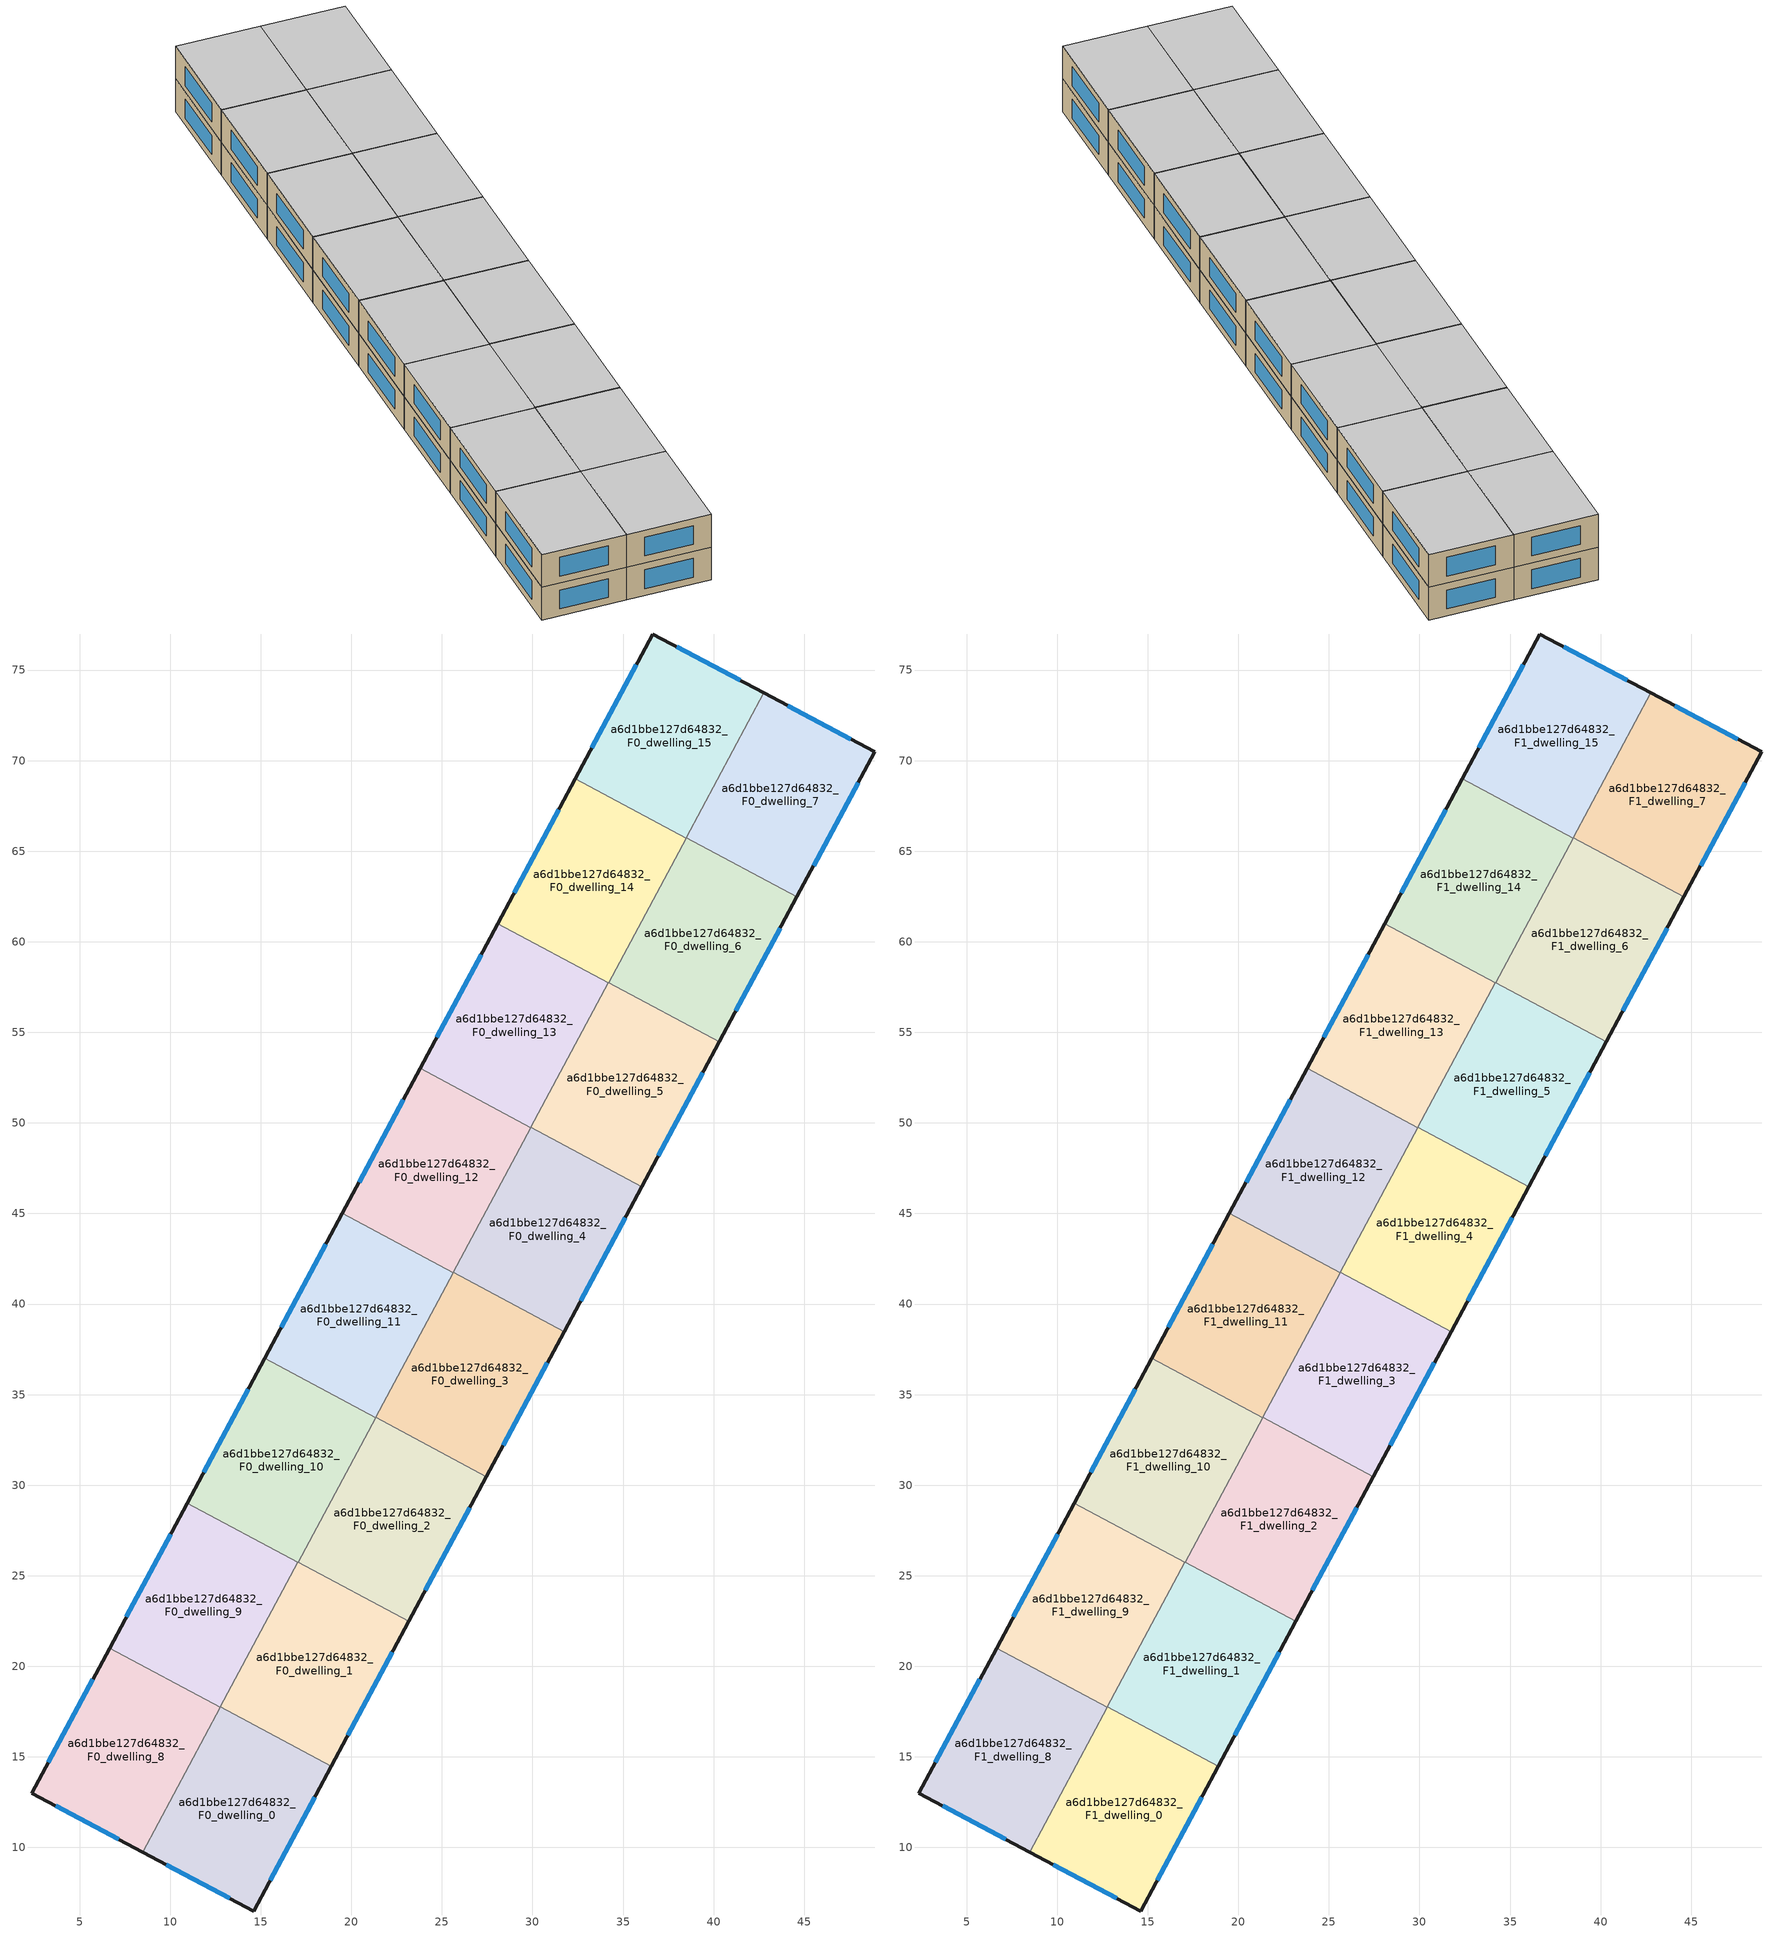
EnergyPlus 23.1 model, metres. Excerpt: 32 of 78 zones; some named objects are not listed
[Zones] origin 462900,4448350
a6d1bbe127d64832_F0_dwelling_0
 floor ground (EU_floor_Construction): 18.89,14.48 14.6,6.49 8.48,9.75 12.77,17.75 z0
 wall outside (EU_wall_Construction): 8.48,9.75 14.6,6.49 18.89,14.48 z0:3
 wall to a6d1bbe127d64832_F0_dwelling_1 (EU_wall_Construction): 18.89,14.48 12.77,17.75 z0:3
 wall to a6d1bbe127d64832_F0_dwelling_8 (EU_wall_Construction): 12.76,17.73 8.48,9.75 z0:3
 wall to a6d1bbe127d64832_F0_dwelling_9 (EU_wall_Construction): 12.77,17.75 12.76,17.73 z0:3
 window (EU_Window_Construction): 15.52,8.2 17.97,12.77 / 9.79,9.05 13.29,7.19 z0.64:2.36
a6d1bbe127d64832_F0_dwelling_1
 floor ground (EU_floor_Construction): 23.17,22.48 18.89,14.48 12.77,17.75 17.06,25.75 z0
 wall outside (EU_wall_Construction): 18.89,14.48 23.17,22.48 z0:3
 wall to a6d1bbe127d64832_F0_dwelling_2 (EU_wall_Construction): 23.17,22.48 17.06,25.75 z0:3
 wall to a6d1bbe127d64832_F0_dwelling_9 (EU_wall_Construction): 17.05,25.73 12.77,17.75 z0:3
 wall to a6d1bbe127d64832_F0_dwelling_10 (EU_wall_Construction): 17.06,25.75 17.05,25.73 z0:3
 window (EU_Window_Construction): 19.8,16.19 22.25,20.77 z0.64:2.36
a6d1bbe127d64832_F0_dwelling_10
 floor ground (EU_floor_Construction): 21.34,33.73 17.05,25.73 10.94,29.01 15.22,37.01 z0
 wall outside (EU_wall_Construction): 15.22,37.01 10.94,29.01 z0:3
 wall to a6d1bbe127d64832_F0_dwelling_9 (EU_wall_Construction): 10.94,29.01 17.05,25.73 z0:3
 wall to a6d1bbe127d64832_F0_dwelling_11 (EU_wall_Construction): 21.34,33.73 15.22,37.01 z0:3
 wall to a6d1bbe127d64832_F0_dwelling_2 (EU_wall_Construction): 17.06,25.75 21.34,33.73 z0:3
 window (EU_Window_Construction): 14.31,35.29 11.86,30.72 z0.64:2.36
a6d1bbe127d64832_F0_dwelling_11
 floor ground (EU_floor_Construction): 25.62,41.73 21.34,33.73 15.22,37.01 19.51,45 z0
 wall outside (EU_wall_Construction): 19.51,45 15.22,37.01 z0:3
 wall to a6d1bbe127d64832_F0_dwelling_12 (EU_wall_Construction): 25.62,41.73 19.51,45 z0:3
 wall to a6d1bbe127d64832_F0_dwelling_3 (EU_wall_Construction): 21.35,33.75 25.62,41.73 z0:3
 wall to a6d1bbe127d64832_F0_dwelling_2 (EU_wall_Construction): 21.34,33.73 21.35,33.75 z0:3
 window (EU_Window_Construction): 18.59,43.29 16.14,38.72 z0.64:2.36
a6d1bbe127d64832_F0_dwelling_12
 floor ground (EU_floor_Construction): 29.91,49.73 25.62,41.73 19.51,45 23.8,53 z0
 wall outside (EU_wall_Construction): 23.8,53 19.51,45 z0:3
 wall to a6d1bbe127d64832_F0_dwelling_13 (EU_wall_Construction): 29.91,49.73 23.8,53 z0:3
 wall to a6d1bbe127d64832_F0_dwelling_4 (EU_wall_Construction): 25.63,41.75 29.91,49.73 z0:3
 wall to a6d1bbe127d64832_F0_dwelling_3 (EU_wall_Construction): 25.62,41.73 25.63,41.75 z0:3
 window (EU_Window_Construction): 22.88,51.29 20.43,46.72 z0.64:2.36
a6d1bbe127d64832_F0_dwelling_13
 floor ground (EU_floor_Construction): 34.19,57.73 29.91,49.73 23.8,53 28.08,61 z0
 wall outside (EU_wall_Construction): 28.08,61 23.8,53 z0:3
 wall to a6d1bbe127d64832_F0_dwelling_14 (EU_wall_Construction): 34.19,57.73 28.08,61 z0:3
 wall to a6d1bbe127d64832_F0_dwelling_5 (EU_wall_Construction): 29.92,49.75 34.19,57.73 z0:3
 wall to a6d1bbe127d64832_F0_dwelling_4 (EU_wall_Construction): 29.91,49.73 29.92,49.75 z0:3
 window (EU_Window_Construction): 27.16,59.29 24.72,54.72 z0.64:2.36
a6d1bbe127d64832_F0_dwelling_14
 floor ground (EU_floor_Construction): 38.48,65.73 34.19,57.73 28.08,61 32.37,69 z0
 wall outside (EU_wall_Construction): 32.37,69 28.08,61 z0:3
 wall to a6d1bbe127d64832_F0_dwelling_15 (EU_wall_Construction): 38.48,65.73 32.37,69 z0:3
 wall to a6d1bbe127d64832_F0_dwelling_6 (EU_wall_Construction): 34.2,57.75 38.48,65.73 z0:3
 wall to a6d1bbe127d64832_F0_dwelling_5 (EU_wall_Construction): 34.19,57.73 34.2,57.75 z0:3
 window (EU_Window_Construction): 31.45,67.29 29,62.72 z0.64:2.36
a6d1bbe127d64832_F0_dwelling_15
 floor ground (EU_floor_Construction): 42.77,73.74 38.48,65.73 32.37,69 36.65,76.99 z0
 wall outside (EU_wall_Construction): 42.77,73.74 36.65,76.99 32.37,69 z0:3
 wall to a6d1bbe127d64832_F0_dwelling_7 (EU_wall_Construction): 38.49,65.75 42.77,73.74 z0:3
 wall to a6d1bbe127d64832_F0_dwelling_6 (EU_wall_Construction): 38.48,65.73 38.49,65.75 z0:3
 window (EU_Window_Construction): 35.73,75.28 33.29,70.71 / 41.46,74.43 37.96,76.29 z0.64:2.36
a6d1bbe127d64832_F0_dwelling_2
 floor ground (EU_floor_Construction): 27.46,30.48 23.17,22.48 17.06,25.75 21.35,33.75 z0
 wall outside (EU_wall_Construction): 23.17,22.48 27.46,30.48 z0:3
 wall to a6d1bbe127d64832_F0_dwelling_3 (EU_wall_Construction): 27.46,30.48 21.35,33.75 z0:3
 window (EU_Window_Construction): 24.09,24.19 26.54,28.76 z0.64:2.36
a6d1bbe127d64832_F0_dwelling_3
 floor ground (EU_floor_Construction): 31.74,38.48 27.46,30.48 21.35,33.75 25.63,41.75 z0
 wall outside (EU_wall_Construction): 27.46,30.48 31.74,38.48 z0:3
 wall to a6d1bbe127d64832_F0_dwelling_4 (EU_wall_Construction): 31.74,38.48 25.63,41.75 z0:3
 window (EU_Window_Construction): 28.38,32.19 30.83,36.76 z0.64:2.36
a6d1bbe127d64832_F0_dwelling_4
 floor ground (EU_floor_Construction): 36.03,46.47 31.74,38.48 25.63,41.75 29.92,49.75 z0
 wall outside (EU_wall_Construction): 31.74,38.48 36.03,46.47 z0:3
 wall to a6d1bbe127d64832_F0_dwelling_5 (EU_wall_Construction): 36.03,46.47 29.92,49.75 z0:3
 window (EU_Window_Construction): 32.66,40.19 35.11,44.76 z0.64:2.36
a6d1bbe127d64832_F0_dwelling_5
 floor ground (EU_floor_Construction): 40.32,54.47 36.03,46.47 29.92,49.75 34.21,57.75 z0
 wall outside (EU_wall_Construction): 36.03,46.47 40.32,54.47 z0:3
 wall to a6d1bbe127d64832_F0_dwelling_6 (EU_wall_Construction): 40.32,54.47 34.21,57.75 z0:3
 window (EU_Window_Construction): 36.95,48.19 39.4,52.76 z0.64:2.36
a6d1bbe127d64832_F0_dwelling_6
 floor ground (EU_floor_Construction): 44.6,62.47 40.32,54.47 34.21,57.75 38.49,65.75 z0
 wall outside (EU_wall_Construction): 40.32,54.47 44.6,62.47 z0:3
 wall to a6d1bbe127d64832_F0_dwelling_7 (EU_wall_Construction): 44.6,62.47 38.49,65.75 z0:3
 window (EU_Window_Construction): 41.23,56.19 43.68,60.76 z0.64:2.36
a6d1bbe127d64832_F0_dwelling_7
 floor ground (EU_floor_Construction): 48.89,70.48 44.6,62.47 38.49,65.75 42.77,73.74 z0
 wall outside (EU_wall_Construction): 44.6,62.47 48.89,70.48 42.77,73.74 z0:3
 window (EU_Window_Construction): 47.58,71.18 44.08,73.04 / 45.52,64.19 47.97,68.77 z0.64:2.36
a6d1bbe127d64832_F0_dwelling_8
 floor ground (EU_floor_Construction): 12.76,17.74 8.48,9.75 2.36,13 6.65,21.01 z0
 wall outside (EU_wall_Construction): 6.65,21.01 2.36,13 8.48,9.75 z0:3
 wall to a6d1bbe127d64832_F0_dwelling_9 (EU_wall_Construction): 12.76,17.74 6.65,21.01 z0:3
 window (EU_Window_Construction): 3.67,12.3 7.17,10.44 / 5.73,19.29 3.28,14.72 z0.64:2.36
a6d1bbe127d64832_F0_dwelling_9
 floor ground (EU_floor_Construction): 17.05,25.73 12.76,17.74 6.65,21.01 10.94,29.01 z0
 wall outside (EU_wall_Construction): 10.94,29.01 6.65,21.01 z0:3
 window (EU_Window_Construction): 10.02,27.29 7.57,22.72 z0.64:2.36
a6d1bbe127d64832_F1_dwelling_0
 floor to a6d1bbe127d64832_F0_dwelling_0 (EU_floor_Construction): 18.89,14.48 14.6,6.49 8.48,9.75 12.77,17.75 z3
 wall outside (EU_wall_Construction): 8.48,9.75 14.6,6.49 18.89,14.48 z3:6
 wall to a6d1bbe127d64832_F1_dwelling_1 (EU_wall_Construction): 18.89,14.48 12.77,17.75 z3:6
 wall to a6d1bbe127d64832_F1_dwelling_8 (EU_wall_Construction): 12.76,17.73 8.48,9.75 z3:6
 wall to a6d1bbe127d64832_F1_dwelling_9 (EU_wall_Construction): 12.77,17.75 12.76,17.73 z3:6
 window (EU_Window_Construction): 15.52,8.2 17.97,12.77 / 9.79,9.05 13.29,7.19 z3.64:5.36
 ceiling to a6d1bbe127d64832_F2_dwelling_0 (EU_floor_Construction): 14.6,6.49 18.89,14.48 12.77,17.75 8.48,9.75 z6
a6d1bbe127d64832_F1_dwelling_1
 floor to a6d1bbe127d64832_F0_dwelling_1 (EU_floor_Construction): 23.17,22.48 18.89,14.48 12.77,17.75 17.06,25.75 z3
 wall outside (EU_wall_Construction): 18.89,14.48 23.17,22.48 z3:6
 wall to a6d1bbe127d64832_F1_dwelling_2 (EU_wall_Construction): 23.17,22.48 17.06,25.75 z3:6
 wall to a6d1bbe127d64832_F1_dwelling_9 (EU_wall_Construction): 17.05,25.73 12.77,17.75 z3:6
 wall to a6d1bbe127d64832_F1_dwelling_10 (EU_wall_Construction): 17.06,25.75 17.05,25.73 z3:6
 window (EU_Window_Construction): 19.8,16.19 22.25,20.77 z3.64:5.36
 ceiling to a6d1bbe127d64832_F2_dwelling_1 (EU_floor_Construction): 18.89,14.48 23.17,22.48 17.06,25.75 12.77,17.75 z6
a6d1bbe127d64832_F1_dwelling_10
 floor to a6d1bbe127d64832_F0_dwelling_10 (EU_floor_Construction): 21.34,33.73 17.05,25.73 10.94,29.01 15.22,37.01 z3
 wall outside (EU_wall_Construction): 15.22,37.01 10.94,29.01 z3:6
 wall to a6d1bbe127d64832_F1_dwelling_9 (EU_wall_Construction): 10.94,29.01 17.05,25.73 z3:6
 wall to a6d1bbe127d64832_F1_dwelling_11 (EU_wall_Construction): 21.34,33.73 15.22,37.01 z3:6
 wall to a6d1bbe127d64832_F1_dwelling_2 (EU_wall_Construction): 17.06,25.75 21.34,33.73 z3:6
 window (EU_Window_Construction): 14.31,35.29 11.86,30.72 z3.64:5.36
 ceiling to a6d1bbe127d64832_F2_dwelling_10 (EU_floor_Construction): 17.05,25.73 21.34,33.73 15.22,37.01 10.94,29.01 z6
a6d1bbe127d64832_F1_dwelling_11
 floor to a6d1bbe127d64832_F0_dwelling_11 (EU_floor_Construction): 25.62,41.73 21.34,33.73 15.22,37.01 19.51,45 z3
 wall outside (EU_wall_Construction): 19.51,45 15.22,37.01 z3:6
 wall to a6d1bbe127d64832_F1_dwelling_12 (EU_wall_Construction): 25.62,41.73 19.51,45 z3:6
 wall to a6d1bbe127d64832_F1_dwelling_3 (EU_wall_Construction): 21.35,33.75 25.62,41.73 z3:6
 wall to a6d1bbe127d64832_F1_dwelling_2 (EU_wall_Construction): 21.34,33.73 21.35,33.75 z3:6
 window (EU_Window_Construction): 18.59,43.29 16.14,38.72 z3.64:5.36
 ceiling to a6d1bbe127d64832_F2_dwelling_11 (EU_floor_Construction): 21.34,33.73 25.62,41.73 19.51,45 15.22,37.01 z6
a6d1bbe127d64832_F1_dwelling_12
 floor to a6d1bbe127d64832_F0_dwelling_12 (EU_floor_Construction): 29.91,49.73 25.62,41.73 19.51,45 23.8,53 z3
 wall outside (EU_wall_Construction): 23.8,53 19.51,45 z3:6
 wall to a6d1bbe127d64832_F1_dwelling_13 (EU_wall_Construction): 29.91,49.73 23.8,53 z3:6
 wall to a6d1bbe127d64832_F1_dwelling_4 (EU_wall_Construction): 25.63,41.75 29.91,49.73 z3:6
 wall to a6d1bbe127d64832_F1_dwelling_3 (EU_wall_Construction): 25.62,41.73 25.63,41.75 z3:6
 window (EU_Window_Construction): 22.88,51.29 20.43,46.72 z3.64:5.36
 ceiling to a6d1bbe127d64832_F2_dwelling_12 (EU_floor_Construction): 25.62,41.73 29.91,49.73 23.8,53 19.51,45 z6
a6d1bbe127d64832_F1_dwelling_13
 floor to a6d1bbe127d64832_F0_dwelling_13 (EU_floor_Construction): 34.19,57.73 29.91,49.73 23.8,53 28.08,61 z3
 wall outside (EU_wall_Construction): 28.08,61 23.8,53 z3:6
 wall to a6d1bbe127d64832_F1_dwelling_14 (EU_wall_Construction): 34.19,57.73 28.08,61 z3:6
 wall to a6d1bbe127d64832_F1_dwelling_5 (EU_wall_Construction): 29.92,49.75 34.19,57.73 z3:6
 wall to a6d1bbe127d64832_F1_dwelling_4 (EU_wall_Construction): 29.91,49.73 29.92,49.75 z3:6
 window (EU_Window_Construction): 27.16,59.29 24.72,54.72 z3.64:5.36
 ceiling to a6d1bbe127d64832_F2_dwelling_13 (EU_floor_Construction): 29.91,49.73 34.19,57.73 28.08,61 23.8,53 z6
a6d1bbe127d64832_F1_dwelling_14
 floor to a6d1bbe127d64832_F0_dwelling_14 (EU_floor_Construction): 38.48,65.73 34.19,57.73 28.08,61 32.37,69 z3
 wall outside (EU_wall_Construction): 32.37,69 28.08,61 z3:6
 wall to a6d1bbe127d64832_F1_dwelling_15 (EU_wall_Construction): 38.48,65.73 32.37,69 z3:6
 wall to a6d1bbe127d64832_F1_dwelling_6 (EU_wall_Construction): 34.2,57.75 38.48,65.73 z3:6
 wall to a6d1bbe127d64832_F1_dwelling_5 (EU_wall_Construction): 34.19,57.73 34.2,57.75 z3:6
 window (EU_Window_Construction): 31.45,67.29 29,62.72 z3.64:5.36
 ceiling to a6d1bbe127d64832_F2_dwelling_14 (EU_floor_Construction): 34.19,57.73 38.48,65.73 32.37,69 28.08,61 z6
a6d1bbe127d64832_F1_dwelling_15
 floor to a6d1bbe127d64832_F0_dwelling_15 (EU_floor_Construction): 42.77,73.74 38.48,65.73 32.37,69 36.65,76.99 z3
 wall outside (EU_wall_Construction): 42.77,73.74 36.65,76.99 32.37,69 z3:6
 wall to a6d1bbe127d64832_F1_dwelling_7 (EU_wall_Construction): 38.49,65.75 42.77,73.74 z3:6
 wall to a6d1bbe127d64832_F1_dwelling_6 (EU_wall_Construction): 38.48,65.73 38.49,65.75 z3:6
 window (EU_Window_Construction): 35.73,75.28 33.29,70.71 / 41.46,74.43 37.96,76.29 z3.64:5.36
 ceiling to a6d1bbe127d64832_F2_dwelling_15 (EU_floor_Construction): 38.48,65.73 42.77,73.74 36.65,76.99 32.37,69 z6
a6d1bbe127d64832_F1_dwelling_2
 floor to a6d1bbe127d64832_F0_dwelling_2 (EU_floor_Construction): 27.46,30.48 23.17,22.48 17.06,25.75 21.35,33.75 z3
 wall outside (EU_wall_Construction): 23.17,22.48 27.46,30.48 z3:6
 wall to a6d1bbe127d64832_F1_dwelling_3 (EU_wall_Construction): 27.46,30.48 21.35,33.75 z3:6
 window (EU_Window_Construction): 24.09,24.19 26.54,28.76 z3.64:5.36
 ceiling to a6d1bbe127d64832_F2_dwelling_2 (EU_floor_Construction): 23.17,22.48 27.46,30.48 21.35,33.75 17.06,25.75 z6
a6d1bbe127d64832_F1_dwelling_3
 floor to a6d1bbe127d64832_F0_dwelling_3 (EU_floor_Construction): 31.74,38.48 27.46,30.48 21.35,33.75 25.63,41.75 z3
 wall outside (EU_wall_Construction): 27.46,30.48 31.74,38.48 z3:6
 wall to a6d1bbe127d64832_F1_dwelling_4 (EU_wall_Construction): 31.74,38.48 25.63,41.75 z3:6
 window (EU_Window_Construction): 28.38,32.19 30.83,36.76 z3.64:5.36
 ceiling to a6d1bbe127d64832_F2_dwelling_3 (EU_floor_Construction): 27.46,30.48 31.74,38.48 25.63,41.75 21.35,33.75 z6
a6d1bbe127d64832_F1_dwelling_4
 floor to a6d1bbe127d64832_F0_dwelling_4 (EU_floor_Construction): 36.03,46.47 31.74,38.48 25.63,41.75 29.92,49.75 z3
 wall outside (EU_wall_Construction): 31.74,38.48 36.03,46.47 z3:6
 wall to a6d1bbe127d64832_F1_dwelling_5 (EU_wall_Construction): 36.03,46.47 29.92,49.75 z3:6
 window (EU_Window_Construction): 32.66,40.19 35.11,44.76 z3.64:5.36
 ceiling to a6d1bbe127d64832_F2_dwelling_4 (EU_floor_Construction): 31.74,38.48 36.03,46.47 29.92,49.75 25.63,41.75 z6
a6d1bbe127d64832_F1_dwelling_5
 floor to a6d1bbe127d64832_F0_dwelling_5 (EU_floor_Construction): 40.32,54.47 36.03,46.47 29.92,49.75 34.21,57.75 z3
 wall outside (EU_wall_Construction): 36.03,46.47 40.32,54.47 z3:6
 wall to a6d1bbe127d64832_F1_dwelling_6 (EU_wall_Construction): 40.32,54.47 34.21,57.75 z3:6
 window (EU_Window_Construction): 36.95,48.19 39.4,52.76 z3.64:5.36
 ceiling to a6d1bbe127d64832_F2_dwelling_5 (EU_floor_Construction): 36.03,46.47 40.32,54.47 34.21,57.75 29.92,49.75 z6
a6d1bbe127d64832_F1_dwelling_6
 floor to a6d1bbe127d64832_F0_dwelling_6 (EU_floor_Construction): 44.6,62.47 40.32,54.47 34.21,57.75 38.49,65.75 z3
 wall outside (EU_wall_Construction): 40.32,54.47 44.6,62.47 z3:6
 wall to a6d1bbe127d64832_F1_dwelling_7 (EU_wall_Construction): 44.6,62.47 38.49,65.75 z3:6
 window (EU_Window_Construction): 41.23,56.19 43.68,60.76 z3.64:5.36
 ceiling to a6d1bbe127d64832_F2_dwelling_6 (EU_floor_Construction): 40.32,54.47 44.6,62.47 38.49,65.75 34.21,57.75 z6
a6d1bbe127d64832_F1_dwelling_7
 floor to a6d1bbe127d64832_F0_dwelling_7 (EU_floor_Construction): 48.89,70.48 44.6,62.47 38.49,65.75 42.77,73.74 z3
 wall outside (EU_wall_Construction): 44.6,62.47 48.89,70.48 42.77,73.74 z3:6
 window (EU_Window_Construction): 47.58,71.18 44.08,73.04 / 45.52,64.19 47.97,68.77 z3.64:5.36
 ceiling to a6d1bbe127d64832_F2_dwelling_7 (EU_floor_Construction): 44.6,62.47 48.89,70.48 42.77,73.74 38.49,65.75 z6
a6d1bbe127d64832_F1_dwelling_8
 floor to a6d1bbe127d64832_F0_dwelling_8 (EU_floor_Construction): 12.76,17.74 8.48,9.75 2.36,13 6.65,21.01 z3
 wall outside (EU_wall_Construction): 6.65,21.01 2.36,13 8.48,9.75 z3:6
 wall to a6d1bbe127d64832_F1_dwelling_9 (EU_wall_Construction): 12.76,17.74 6.65,21.01 z3:6
 window (EU_Window_Construction): 3.67,12.3 7.17,10.44 / 5.73,19.29 3.28,14.72 z3.64:5.36
 ceiling to a6d1bbe127d64832_F2_dwelling_8 (EU_floor_Construction): 8.48,9.75 12.76,17.74 6.65,21.01 2.36,13 z6
a6d1bbe127d64832_F1_dwelling_9
 floor to a6d1bbe127d64832_F0_dwelling_9 (EU_floor_Construction): 17.05,25.73 12.76,17.74 6.65,21.01 10.94,29.01 z3
 wall outside (EU_wall_Construction): 10.94,29.01 6.65,21.01 z3:6
 window (EU_Window_Construction): 10.02,27.29 7.57,22.72 z3.64:5.36
 ceiling to a6d1bbe127d64832_F2_dwelling_9 (EU_floor_Construction): 12.76,17.74 17.05,25.73 10.94,29.01 6.65,21.01 z6
[Building]
EU S2 Campaign: North Axis=0; Terrain=City; Solar Distribution=FullExterior
[Site:Location]
Yerevan-Zvartnots.Intl.AP: Latitude=40.15; Longitude=44.383; Time Zone=4; Elevation=854
[SizingPeriod:WeatherFileDays]
AnnualSizingPeriod: Begin Month=1; Begin Day of Month=1; End Month=12; End Day of Month=31; Day of Week for Start Day=Monday; Use Weather File Daylight Saving Period=No; Use Weather File Rain and Snow Indicators=No
[MATERIAL]
EU_InternalMass_Material: Roughness=MediumRough; Thickness=0.1; Conductivity=1; Density=1800; Specific Heat=900; Thermal Absorptance=0.9; Solar Absorptance=0.7; Visible Absorptance=0.7
[MATERIAL:NOMASS] Roughness=MediumRough; Thermal Absorptance=0.9; Solar Absorptance=0.7; Visible Absorptance=0.7
Name | Thermal Resistance
EU_wall_NoMass | 1.05043
EU_floor_NoMass | 0.478065
[WINDOWMATERIAL:SIMPLEGLAZINGSYSTEM]
EU_Window_SimpleGlazing: UFactor=2.5566; Solar Heat Gain Coefficient=0.75; Visible Transmittance=0.75
[CONSTRUCTION]
EU_wall_Construction: EU_wall_NoMass
EU_floor_Construction: EU_floor_NoMass
EU_Window_Construction: EU_Window_SimpleGlazing
EU_InternalMass_Construction: EU_InternalMass_Material
[ZONE] Type=1; Multiplier=1; Ceiling Height=autocalculate; Floor Area=autocalculate; Part of Total Floor Area=Yes
Name | Volume
a6d1bbe127d64832_F0_dwelling_0; a6d1bbe127d64832_F1_dwelling_0 | 188.748
a6d1bbe127d64832_F0_dwelling_1; a6d1bbe127d64832_F1_dwelling_1; a6d1bbe127d64832_F0_dwelling_13; a6d1bbe127d64832_F1_dwelling_13 | 188.755
a6d1bbe127d64832_F0_dwelling_10; a6d1bbe127d64832_F1_dwelling_10; a6d1bbe127d64832_F0_dwelling_12; a6d1bbe127d64832_F1_dwelling_12 | 188.773
a6d1bbe127d64832_F0_dwelling_11; a6d1bbe127d64832_F1_dwelling_11 | 188.761
a6d1bbe127d64832_F0_dwelling_14; a6d1bbe127d64832_F1_dwelling_14 | 188.772
a6d1bbe127d64832_F0_dwelling_15; a6d1bbe127d64832_F1_dwelling_15 | 188.753
a6d1bbe127d64832_F0_dwelling_2; a6d1bbe127d64832_F1_dwelling_2 | 188.732
a6d1bbe127d64832_F0_dwelling_3; a6d1bbe127d64832_F1_dwelling_3 | 188.736
a6d1bbe127d64832_F0_dwelling_4; a6d1bbe127d64832_F1_dwelling_4 | 188.724
a6d1bbe127d64832_F0_dwelling_5; a6d1bbe127d64832_F1_dwelling_5 | 188.743
a6d1bbe127d64832_F0_dwelling_6; a6d1bbe127d64832_F1_dwelling_6 | 188.733
a6d1bbe127d64832_F0_dwelling_7; a6d1bbe127d64832_F1_dwelling_7 | 188.731
a6d1bbe127d64832_F0_dwelling_8; a6d1bbe127d64832_F1_dwelling_8 | 188.764
a6d1bbe127d64832_F0_dwelling_9; a6d1bbe127d64832_F1_dwelling_9 | 188.737
[INTERNALMASS] Construction=EU_InternalMass_Construction
Name | Zone or ZoneList | Surface Area
a6d1bbe127d64832_F0_dwelling_0_EU_InternalMass | a6d1bbe127d64832_F0_dwelling_0 | 62.9161
a6d1bbe127d64832_F0_dwelling_1_EU_InternalMass | a6d1bbe127d64832_F0_dwelling_1 | 62.9185
a6d1bbe127d64832_F0_dwelling_2_EU_InternalMass | a6d1bbe127d64832_F0_dwelling_2 | 62.911
a6d1bbe127d64832_F0_dwelling_3_EU_InternalMass | a6d1bbe127d64832_F0_dwelling_3 | 62.9119
a6d1bbe127d64832_F0_dwelling_4_EU_InternalMass | a6d1bbe127d64832_F0_dwelling_4 | 62.9081
a6d1bbe127d64832_F0_dwelling_5_EU_InternalMass | a6d1bbe127d64832_F0_dwelling_5 | 62.9143
a6d1bbe127d64832_F0_dwelling_6_EU_InternalMass | a6d1bbe127d64832_F0_dwelling_6 | 62.911
a6d1bbe127d64832_F0_dwelling_7_EU_InternalMass | a6d1bbe127d64832_F0_dwelling_7 | 62.9105
a6d1bbe127d64832_F0_dwelling_8_EU_InternalMass | a6d1bbe127d64832_F0_dwelling_8 | 62.9213
a6d1bbe127d64832_F0_dwelling_9_EU_InternalMass | a6d1bbe127d64832_F0_dwelling_9 | 62.9124
a6d1bbe127d64832_F0_dwelling_10_EU_InternalMass | a6d1bbe127d64832_F0_dwelling_10 | 62.9242
a6d1bbe127d64832_F0_dwelling_11_EU_InternalMass | a6d1bbe127d64832_F0_dwelling_11 | 62.9204
a6d1bbe127d64832_F0_dwelling_12_EU_InternalMass | a6d1bbe127d64832_F0_dwelling_12 | 62.9242
a6d1bbe127d64832_F0_dwelling_13_EU_InternalMass | a6d1bbe127d64832_F0_dwelling_13 | 62.9185
a6d1bbe127d64832_F0_dwelling_14_EU_InternalMass | a6d1bbe127d64832_F0_dwelling_14 | 62.9242
a6d1bbe127d64832_F0_dwelling_15_EU_InternalMass | a6d1bbe127d64832_F0_dwelling_15 | 62.9176
a6d1bbe127d64832_F1_dwelling_0_EU_InternalMass | a6d1bbe127d64832_F1_dwelling_0 | 62.9161
a6d1bbe127d64832_F1_dwelling_1_EU_InternalMass | a6d1bbe127d64832_F1_dwelling_1 | 62.9185
a6d1bbe127d64832_F1_dwelling_2_EU_InternalMass | a6d1bbe127d64832_F1_dwelling_2 | 62.911
a6d1bbe127d64832_F1_dwelling_3_EU_InternalMass | a6d1bbe127d64832_F1_dwelling_3 | 62.9119
a6d1bbe127d64832_F1_dwelling_4_EU_InternalMass | a6d1bbe127d64832_F1_dwelling_4 | 62.9081
a6d1bbe127d64832_F1_dwelling_5_EU_InternalMass | a6d1bbe127d64832_F1_dwelling_5 | 62.9143
a6d1bbe127d64832_F1_dwelling_6_EU_InternalMass | a6d1bbe127d64832_F1_dwelling_6 | 62.911
a6d1bbe127d64832_F1_dwelling_7_EU_InternalMass | a6d1bbe127d64832_F1_dwelling_7 | 62.9105
a6d1bbe127d64832_F1_dwelling_8_EU_InternalMass | a6d1bbe127d64832_F1_dwelling_8 | 62.9213
a6d1bbe127d64832_F1_dwelling_9_EU_InternalMass | a6d1bbe127d64832_F1_dwelling_9 | 62.9124
a6d1bbe127d64832_F1_dwelling_10_EU_InternalMass | a6d1bbe127d64832_F1_dwelling_10 | 62.9242
a6d1bbe127d64832_F1_dwelling_11_EU_InternalMass | a6d1bbe127d64832_F1_dwelling_11 | 62.9204
a6d1bbe127d64832_F1_dwelling_12_EU_InternalMass | a6d1bbe127d64832_F1_dwelling_12 | 62.9242
a6d1bbe127d64832_F1_dwelling_13_EU_InternalMass | a6d1bbe127d64832_F1_dwelling_13 | 62.9185
a6d1bbe127d64832_F1_dwelling_14_EU_InternalMass | a6d1bbe127d64832_F1_dwelling_14 | 62.9242
a6d1bbe127d64832_F1_dwelling_15_EU_InternalMass | a6d1bbe127d64832_F1_dwelling_15 | 62.9176
[OTHEREQUIPMENT] Fuel Type=Electricity; Design Level Calculation Method=Watts/Area; Power per Zone Floor Area=1; Fraction Latent=0; Fraction Radiant=0; Fraction Lost=0; Carbon Dioxide Generation Rate=0; EndUse Subcategory=EU_Step8_InternalGains
Name | Zone or ZoneList or Space or SpaceList | Schedule
EU_Step8_InternalGain_a6d1bbe127d64832_F0_dwelling_0_f000 | a6d1bbe127d64832_F0_dwelling_0 | EU_Step8_GainSchedule_a6d1bbe127d64832_F0_dwelling_0_f000
EU_Step8_InternalGain_a6d1bbe127d64832_F0_dwelling_1_f000 | a6d1bbe127d64832_F0_dwelling_1 | EU_Step8_GainSchedule_a6d1bbe127d64832_F0_dwelling_1_f000
EU_Step8_InternalGain_a6d1bbe127d64832_F0_dwelling_2_f000 | a6d1bbe127d64832_F0_dwelling_2 | EU_Step8_GainSchedule_a6d1bbe127d64832_F0_dwelling_2_f000
EU_Step8_InternalGain_a6d1bbe127d64832_F0_dwelling_3_f000 | a6d1bbe127d64832_F0_dwelling_3 | EU_Step8_GainSchedule_a6d1bbe127d64832_F0_dwelling_3_f000
EU_Step8_InternalGain_a6d1bbe127d64832_F0_dwelling_4_f000 | a6d1bbe127d64832_F0_dwelling_4 | EU_Step8_GainSchedule_a6d1bbe127d64832_F0_dwelling_4_f000
EU_Step8_InternalGain_a6d1bbe127d64832_F0_dwelling_5_f000 | a6d1bbe127d64832_F0_dwelling_5 | EU_Step8_GainSchedule_a6d1bbe127d64832_F0_dwelling_5_f000
EU_Step8_InternalGain_a6d1bbe127d64832_F0_dwelling_6_f000 | a6d1bbe127d64832_F0_dwelling_6 | EU_Step8_GainSchedule_a6d1bbe127d64832_F0_dwelling_6_f000
EU_Step8_InternalGain_a6d1bbe127d64832_F0_dwelling_7_f000 | a6d1bbe127d64832_F0_dwelling_7 | EU_Step8_GainSchedule_a6d1bbe127d64832_F0_dwelling_7_f000
EU_Step8_InternalGain_a6d1bbe127d64832_F0_dwelling_8_f000 | a6d1bbe127d64832_F0_dwelling_8 | EU_Step8_GainSchedule_a6d1bbe127d64832_F0_dwelling_8_f000
EU_Step8_InternalGain_a6d1bbe127d64832_F0_dwelling_9_f000 | a6d1bbe127d64832_F0_dwelling_9 | EU_Step8_GainSchedule_a6d1bbe127d64832_F0_dwelling_9_f000
EU_Step8_InternalGain_a6d1bbe127d64832_F0_dwelling_10_f000 | a6d1bbe127d64832_F0_dwelling_10 | EU_Step8_GainSchedule_a6d1bbe127d64832_F0_dwelling_10_f000
EU_Step8_InternalGain_a6d1bbe127d64832_F0_dwelling_11_f000 | a6d1bbe127d64832_F0_dwelling_11 | EU_Step8_GainSchedule_a6d1bbe127d64832_F0_dwelling_11_f000
EU_Step8_InternalGain_a6d1bbe127d64832_F0_dwelling_12_f000 | a6d1bbe127d64832_F0_dwelling_12 | EU_Step8_GainSchedule_a6d1bbe127d64832_F0_dwelling_12_f000
EU_Step8_InternalGain_a6d1bbe127d64832_F0_dwelling_13_f000 | a6d1bbe127d64832_F0_dwelling_13 | EU_Step8_GainSchedule_a6d1bbe127d64832_F0_dwelling_13_f000
EU_Step8_InternalGain_a6d1bbe127d64832_F0_dwelling_14_f000 | a6d1bbe127d64832_F0_dwelling_14 | EU_Step8_GainSchedule_a6d1bbe127d64832_F0_dwelling_14_f000
EU_Step8_InternalGain_a6d1bbe127d64832_F0_dwelling_15_f000 | a6d1bbe127d64832_F0_dwelling_15 | EU_Step8_GainSchedule_a6d1bbe127d64832_F0_dwelling_15_f000
EU_Step8_InternalGain_a6d1bbe127d64832_F1_dwelling_0_f000 | a6d1bbe127d64832_F1_dwelling_0 | EU_Step8_GainSchedule_a6d1bbe127d64832_F1_dwelling_0_f000
EU_Step8_InternalGain_a6d1bbe127d64832_F1_dwelling_1_f000 | a6d1bbe127d64832_F1_dwelling_1 | EU_Step8_GainSchedule_a6d1bbe127d64832_F1_dwelling_1_f000
EU_Step8_InternalGain_a6d1bbe127d64832_F1_dwelling_2_f000 | a6d1bbe127d64832_F1_dwelling_2 | EU_Step8_GainSchedule_a6d1bbe127d64832_F1_dwelling_2_f000
EU_Step8_InternalGain_a6d1bbe127d64832_F1_dwelling_3_f000 | a6d1bbe127d64832_F1_dwelling_3 | EU_Step8_GainSchedule_a6d1bbe127d64832_F1_dwelling_3_f000
EU_Step8_InternalGain_a6d1bbe127d64832_F1_dwelling_4_f000 | a6d1bbe127d64832_F1_dwelling_4 | EU_Step8_GainSchedule_a6d1bbe127d64832_F1_dwelling_4_f000
EU_Step8_InternalGain_a6d1bbe127d64832_F1_dwelling_5_f000 | a6d1bbe127d64832_F1_dwelling_5 | EU_Step8_GainSchedule_a6d1bbe127d64832_F1_dwelling_5_f000
EU_Step8_InternalGain_a6d1bbe127d64832_F1_dwelling_6_f000 | a6d1bbe127d64832_F1_dwelling_6 | EU_Step8_GainSchedule_a6d1bbe127d64832_F1_dwelling_6_f000
EU_Step8_InternalGain_a6d1bbe127d64832_F1_dwelling_7_f000 | a6d1bbe127d64832_F1_dwelling_7 | EU_Step8_GainSchedule_a6d1bbe127d64832_F1_dwelling_7_f000
EU_Step8_InternalGain_a6d1bbe127d64832_F1_dwelling_8_f000 | a6d1bbe127d64832_F1_dwelling_8 | EU_Step8_GainSchedule_a6d1bbe127d64832_F1_dwelling_8_f000
EU_Step8_InternalGain_a6d1bbe127d64832_F1_dwelling_9_f000 | a6d1bbe127d64832_F1_dwelling_9 | EU_Step8_GainSchedule_a6d1bbe127d64832_F1_dwelling_9_f000
EU_Step8_InternalGain_a6d1bbe127d64832_F1_dwelling_10_f000 | a6d1bbe127d64832_F1_dwelling_10 | EU_Step8_GainSchedule_a6d1bbe127d64832_F1_dwelling_10_f000
EU_Step8_InternalGain_a6d1bbe127d64832_F1_dwelling_11_f000 | a6d1bbe127d64832_F1_dwelling_11 | EU_Step8_GainSchedule_a6d1bbe127d64832_F1_dwelling_11_f000
EU_Step8_InternalGain_a6d1bbe127d64832_F1_dwelling_12_f000 | a6d1bbe127d64832_F1_dwelling_12 | EU_Step8_GainSchedule_a6d1bbe127d64832_F1_dwelling_12_f000
EU_Step8_InternalGain_a6d1bbe127d64832_F1_dwelling_13_f000 | a6d1bbe127d64832_F1_dwelling_13 | EU_Step8_GainSchedule_a6d1bbe127d64832_F1_dwelling_13_f000
EU_Step8_InternalGain_a6d1bbe127d64832_F1_dwelling_14_f000 | a6d1bbe127d64832_F1_dwelling_14 | EU_Step8_GainSchedule_a6d1bbe127d64832_F1_dwelling_14_f000
EU_Step8_InternalGain_a6d1bbe127d64832_F1_dwelling_15_f000 | a6d1bbe127d64832_F1_dwelling_15 | EU_Step8_GainSchedule_a6d1bbe127d64832_F1_dwelling_15_f000
[ZONEVENTILATION:DESIGNFLOWRATE] Schedule=EU_AlwaysOn; Design Flow Rate Calculation Method=AirChanges/Hour; Air Changes per Hour=0.557805; Ventilation Type=Natural; Fan Pressure Rise=0; Fan Total Efficiency=1; Constant Term Coefficient=1; Temperature Term Coefficient=0; Velocity Term Coefficient=0; Velocity Squared Term Coefficient=0; Minimum Indoor Temperature=-100; Maximum Indoor Temperature=100; Delta Temperature=-100; Minimum Outdoor Temperature=-100; Maximum Outdoor Temperature=100; Maximum Wind Speed=40
Name | Zone or ZoneList or Space or SpaceList
EU_ConstantAir_a6d1bbe127d64832_F0_dwelling_0 | a6d1bbe127d64832_F0_dwelling_0
EU_ConstantAir_a6d1bbe127d64832_F0_dwelling_1 | a6d1bbe127d64832_F0_dwelling_1
EU_ConstantAir_a6d1bbe127d64832_F0_dwelling_2 | a6d1bbe127d64832_F0_dwelling_2
EU_ConstantAir_a6d1bbe127d64832_F0_dwelling_3 | a6d1bbe127d64832_F0_dwelling_3
EU_ConstantAir_a6d1bbe127d64832_F0_dwelling_4 | a6d1bbe127d64832_F0_dwelling_4
EU_ConstantAir_a6d1bbe127d64832_F0_dwelling_5 | a6d1bbe127d64832_F0_dwelling_5
EU_ConstantAir_a6d1bbe127d64832_F0_dwelling_6 | a6d1bbe127d64832_F0_dwelling_6
EU_ConstantAir_a6d1bbe127d64832_F0_dwelling_7 | a6d1bbe127d64832_F0_dwelling_7
EU_ConstantAir_a6d1bbe127d64832_F0_dwelling_8 | a6d1bbe127d64832_F0_dwelling_8
EU_ConstantAir_a6d1bbe127d64832_F0_dwelling_9 | a6d1bbe127d64832_F0_dwelling_9
EU_ConstantAir_a6d1bbe127d64832_F0_dwelling_10 | a6d1bbe127d64832_F0_dwelling_10
EU_ConstantAir_a6d1bbe127d64832_F0_dwelling_11 | a6d1bbe127d64832_F0_dwelling_11
EU_ConstantAir_a6d1bbe127d64832_F0_dwelling_12 | a6d1bbe127d64832_F0_dwelling_12
EU_ConstantAir_a6d1bbe127d64832_F0_dwelling_13 | a6d1bbe127d64832_F0_dwelling_13
EU_ConstantAir_a6d1bbe127d64832_F0_dwelling_14 | a6d1bbe127d64832_F0_dwelling_14
EU_ConstantAir_a6d1bbe127d64832_F0_dwelling_15 | a6d1bbe127d64832_F0_dwelling_15
EU_ConstantAir_a6d1bbe127d64832_F1_dwelling_0 | a6d1bbe127d64832_F1_dwelling_0
EU_ConstantAir_a6d1bbe127d64832_F1_dwelling_1 | a6d1bbe127d64832_F1_dwelling_1
EU_ConstantAir_a6d1bbe127d64832_F1_dwelling_2 | a6d1bbe127d64832_F1_dwelling_2
EU_ConstantAir_a6d1bbe127d64832_F1_dwelling_3 | a6d1bbe127d64832_F1_dwelling_3
EU_ConstantAir_a6d1bbe127d64832_F1_dwelling_4 | a6d1bbe127d64832_F1_dwelling_4
EU_ConstantAir_a6d1bbe127d64832_F1_dwelling_5 | a6d1bbe127d64832_F1_dwelling_5
EU_ConstantAir_a6d1bbe127d64832_F1_dwelling_6 | a6d1bbe127d64832_F1_dwelling_6
EU_ConstantAir_a6d1bbe127d64832_F1_dwelling_7 | a6d1bbe127d64832_F1_dwelling_7
EU_ConstantAir_a6d1bbe127d64832_F1_dwelling_8 | a6d1bbe127d64832_F1_dwelling_8
EU_ConstantAir_a6d1bbe127d64832_F1_dwelling_9 | a6d1bbe127d64832_F1_dwelling_9
EU_ConstantAir_a6d1bbe127d64832_F1_dwelling_10 | a6d1bbe127d64832_F1_dwelling_10
EU_ConstantAir_a6d1bbe127d64832_F1_dwelling_11 | a6d1bbe127d64832_F1_dwelling_11
EU_ConstantAir_a6d1bbe127d64832_F1_dwelling_12 | a6d1bbe127d64832_F1_dwelling_12
EU_ConstantAir_a6d1bbe127d64832_F1_dwelling_13 | a6d1bbe127d64832_F1_dwelling_13
EU_ConstantAir_a6d1bbe127d64832_F1_dwelling_14 | a6d1bbe127d64832_F1_dwelling_14
EU_ConstantAir_a6d1bbe127d64832_F1_dwelling_15 | a6d1bbe127d64832_F1_dwelling_15
[HVACTEMPLATE:THERMOSTAT] Constant Heating Setpoint=20; Constant Cooling Setpoint=50
EU_HeatOnly_a6d1bbe127d64832_F0_dwelling_0; EU_HeatOnly_a6d1bbe127d64832_F0_dwelling_1; EU_HeatOnly_a6d1bbe127d64832_F0_dwelling_2; EU_HeatOnly_a6d1bbe127d64832_F0_dwelling_3; EU_HeatOnly_a6d1bbe127d64832_F0_dwelling_4; EU_HeatOnly_a6d1bbe127d64832_F0_dwelling_5; EU_HeatOnly_a6d1bbe127d64832_F0_dwelling_6; EU_HeatOnly_a6d1bbe127d64832_F0_dwelling_7; EU_HeatOnly_a6d1bbe127d64832_F0_dwelling_8; EU_HeatOnly_a6d1bbe127d64832_F0_dwelling_9; EU_HeatOnly_a6d1bbe127d64832_F0_dwelling_10
[HVACTEMPLATE:ZONE:IDEALLOADSAIRSYSTEM] System Availability Schedule=EU_AlwaysOn; Maximum Heating Supply Air Temperature=50; Minimum Cooling Supply Air Temperature=13; Maximum Heating Supply Air Humidity Ratio=0.0156; Minimum Cooling Supply Air Humidity Ratio=0.0077; Heating Limit=NoLimit; Cooling Limit=NoLimit; Heating Availability Schedule=EU_AlwaysOn; Cooling Availability Schedule=EU_CoolingOff; Dehumidification Control Type=ConstantSensibleHeatRatio; Cooling Sensible Heat Ratio=0.7; Dehumidification Setpoint=60; Humidification Control Type=None; Humidification Setpoint=30; Outdoor Air Method=None; Outdoor Air Flow Rate per Person=0.00944; Outdoor Air Flow Rate per Zone Floor Area=0; Outdoor Air Flow Rate per Zone=0; Demand Controlled Ventilation Type=None; Outdoor Air Economizer Type=NoEconomizer; Heat Recovery Type=None; Sensible Heat Recovery Effectiveness=0.7; Latent Heat Recovery Effectiveness=0.65
Name | Template Thermostat
a6d1bbe127d64832_F0_dwelling_0 | EU_HeatOnly_a6d1bbe127d64832_F0_dwelling_0
a6d1bbe127d64832_F0_dwelling_1 | EU_HeatOnly_a6d1bbe127d64832_F0_dwelling_1
a6d1bbe127d64832_F0_dwelling_2 | EU_HeatOnly_a6d1bbe127d64832_F0_dwelling_2
a6d1bbe127d64832_F0_dwelling_3 | EU_HeatOnly_a6d1bbe127d64832_F0_dwelling_3
a6d1bbe127d64832_F0_dwelling_4 | EU_HeatOnly_a6d1bbe127d64832_F0_dwelling_4
a6d1bbe127d64832_F0_dwelling_5 | EU_HeatOnly_a6d1bbe127d64832_F0_dwelling_5
a6d1bbe127d64832_F0_dwelling_6 | EU_HeatOnly_a6d1bbe127d64832_F0_dwelling_6
a6d1bbe127d64832_F0_dwelling_7 | EU_HeatOnly_a6d1bbe127d64832_F0_dwelling_7
a6d1bbe127d64832_F0_dwelling_8 | EU_HeatOnly_a6d1bbe127d64832_F0_dwelling_8
a6d1bbe127d64832_F0_dwelling_9 | EU_HeatOnly_a6d1bbe127d64832_F0_dwelling_9
a6d1bbe127d64832_F0_dwelling_10 | EU_HeatOnly_a6d1bbe127d64832_F0_dwelling_10
a6d1bbe127d64832_F0_dwelling_11 | EU_HeatOnly_a6d1bbe127d64832_F0_dwelling_11
a6d1bbe127d64832_F0_dwelling_12 | EU_HeatOnly_a6d1bbe127d64832_F0_dwelling_12
a6d1bbe127d64832_F0_dwelling_13 | EU_HeatOnly_a6d1bbe127d64832_F0_dwelling_13
a6d1bbe127d64832_F0_dwelling_14 | EU_HeatOnly_a6d1bbe127d64832_F0_dwelling_14
a6d1bbe127d64832_F0_dwelling_15 | EU_HeatOnly_a6d1bbe127d64832_F0_dwelling_15
a6d1bbe127d64832_F1_dwelling_0 | EU_HeatOnly_a6d1bbe127d64832_F1_dwelling_0
a6d1bbe127d64832_F1_dwelling_1 | EU_HeatOnly_a6d1bbe127d64832_F1_dwelling_1
a6d1bbe127d64832_F1_dwelling_2 | EU_HeatOnly_a6d1bbe127d64832_F1_dwelling_2
a6d1bbe127d64832_F1_dwelling_3 | EU_HeatOnly_a6d1bbe127d64832_F1_dwelling_3
a6d1bbe127d64832_F1_dwelling_4 | EU_HeatOnly_a6d1bbe127d64832_F1_dwelling_4
a6d1bbe127d64832_F1_dwelling_5 | EU_HeatOnly_a6d1bbe127d64832_F1_dwelling_5
a6d1bbe127d64832_F1_dwelling_6 | EU_HeatOnly_a6d1bbe127d64832_F1_dwelling_6
a6d1bbe127d64832_F1_dwelling_7 | EU_HeatOnly_a6d1bbe127d64832_F1_dwelling_7
a6d1bbe127d64832_F1_dwelling_8 | EU_HeatOnly_a6d1bbe127d64832_F1_dwelling_8
a6d1bbe127d64832_F1_dwelling_9 | EU_HeatOnly_a6d1bbe127d64832_F1_dwelling_9
a6d1bbe127d64832_F1_dwelling_10 | EU_HeatOnly_a6d1bbe127d64832_F1_dwelling_10
a6d1bbe127d64832_F1_dwelling_11 | EU_HeatOnly_a6d1bbe127d64832_F1_dwelling_11
a6d1bbe127d64832_F1_dwelling_12 | EU_HeatOnly_a6d1bbe127d64832_F1_dwelling_12
a6d1bbe127d64832_F1_dwelling_13 | EU_HeatOnly_a6d1bbe127d64832_F1_dwelling_13
a6d1bbe127d64832_F1_dwelling_14 | EU_HeatOnly_a6d1bbe127d64832_F1_dwelling_14
a6d1bbe127d64832_F1_dwelling_15 | EU_HeatOnly_a6d1bbe127d64832_F1_dwelling_15
[SIZING:ZONE] Zone Cooling Design Supply Air Temperature Input Method=SupplyAirTemperature; Zone Cooling Design Supply Air Temperature=13; Zone Heating Design Supply Air Temperature Input Method=SupplyAirTemperature; Zone Heating Design Supply Air Temperature=50; Zone Cooling Design Supply Air Humidity Ratio=0.008; Zone Heating Design Supply Air Humidity Ratio=0.008; Cooling Design Air Flow Method=DesignDay; Cooling Design Air Flow Rate=0; Cooling Minimum Air Flow per Zone Floor Area=0.000762; Cooling Minimum Air Flow=0; Cooling Minimum Air Flow Fraction=0.2; Heating Design Air Flow Method=DesignDay; Heating Design Air Flow Rate=0; Heating Maximum Air Flow per Zone Floor Area=0.002032; Heating Maximum Air Flow=0.141576; Heating Maximum Air Flow Fraction=0.3; Account for Dedicated Outdoor Air System=No; Dedicated Outdoor Air System Control Strategy=NeutralSupplyAir; Dedicated Outdoor Air Low Setpoint Temperature for Design=autosize; Dedicated Outdoor Air High Setpoint Temperature for Design=autosize; Zone Load Sizing Method=Sensible Load Only No Latent Load; Zone Latent Cooling Design Supply Air Humidity Ratio Input Method=HumidityRatioDifference; Zone Cooling Design Supply Air Humidity Ratio Difference=0.005; Zone Latent Heating Design Supply Air Humidity Ratio Input Method=HumidityRatioDifference; Zone Humidification Design Supply Air Humidity Ratio Difference=0.005
a6d1bbe127d64832_F0_dwelling_0; a6d1bbe127d64832_F0_dwelling_1; a6d1bbe127d64832_F0_dwelling_2; a6d1bbe127d64832_F0_dwelling_3; a6d1bbe127d64832_F0_dwelling_4; a6d1bbe127d64832_F0_dwelling_5; a6d1bbe127d64832_F0_dwelling_6; a6d1bbe127d64832_F0_dwelling_7; a6d1bbe127d64832_F0_dwelling_8; a6d1bbe127d64832_F0_dwelling_9; a6d1bbe127d64832_F0_dwelling_10; a6d1bbe127d64832_F0_dwelling_11; a6d1bbe127d64832_F0_dwelling_12; a6d1bbe127d64832_F0_dwelling_13; a6d1bbe127d64832_F0_dwelling_14; a6d1bbe127d64832_F0_dwelling_15; a6d1bbe127d64832_F1_dwelling_0; a6d1bbe127d64832_F1_dwelling_1; a6d1bbe127d64832_F1_dwelling_2; a6d1bbe127d64832_F1_dwelling_3; a6d1bbe127d64832_F1_dwelling_4; a6d1bbe127d64832_F1_dwelling_5; a6d1bbe127d64832_F1_dwelling_6; a6d1bbe127d64832_F1_dwelling_7; a6d1bbe127d64832_F1_dwelling_8; a6d1bbe127d64832_F1_dwelling_9; a6d1bbe127d64832_F1_dwelling_10; a6d1bbe127d64832_F1_dwelling_11; a6d1bbe127d64832_F1_dwelling_12; a6d1bbe127d64832_F1_dwelling_13; a6d1bbe127d64832_F1_dwelling_14; a6d1bbe127d64832_F1_dwelling_15
[SCHEDULE:CONSTANT]
Name | Hourly Value
EU_AlwaysOn | 1
EU_CoolingOff | 0
[SCHEDULE:FILE] Column Number=1; Rows to Skip at Top=0; Number of Hours of Data=8760; Column Separator=Comma; Interpolate to Timestep=No; Minutes per Item=60; Adjust Schedule for Daylight Savings=Yes
Name | File
EU_Step8_GainSchedule_a6d1bbe127d64832_F0_dwelling_0_f000 | ../../schedules/a6d1bbe127d64832/a6d1bbe127d64832_F0_dwelling_0_f000_gain.csv
EU_Step8_GainSchedule_a6d1bbe127d64832_F0_dwelling_1_f000 | ../../schedules/a6d1bbe127d64832/a6d1bbe127d64832_F0_dwelling_1_f000_gain.csv
EU_Step8_GainSchedule_a6d1bbe127d64832_F0_dwelling_2_f000 | ../../schedules/a6d1bbe127d64832/a6d1bbe127d64832_F0_dwelling_2_f000_gain.csv
EU_Step8_GainSchedule_a6d1bbe127d64832_F0_dwelling_3_f000 | ../../schedules/a6d1bbe127d64832/a6d1bbe127d64832_F0_dwelling_3_f000_gain.csv
EU_Step8_GainSchedule_a6d1bbe127d64832_F0_dwelling_4_f000 | ../../schedules/a6d1bbe127d64832/a6d1bbe127d64832_F0_dwelling_4_f000_gain.csv
EU_Step8_GainSchedule_a6d1bbe127d64832_F0_dwelling_5_f000 | ../../schedules/a6d1bbe127d64832/a6d1bbe127d64832_F0_dwelling_5_f000_gain.csv
EU_Step8_GainSchedule_a6d1bbe127d64832_F0_dwelling_6_f000 | ../../schedules/a6d1bbe127d64832/a6d1bbe127d64832_F0_dwelling_6_f000_gain.csv
EU_Step8_GainSchedule_a6d1bbe127d64832_F0_dwelling_7_f000 | ../../schedules/a6d1bbe127d64832/a6d1bbe127d64832_F0_dwelling_7_f000_gain.csv
EU_Step8_GainSchedule_a6d1bbe127d64832_F0_dwelling_8_f000 | ../../schedules/a6d1bbe127d64832/a6d1bbe127d64832_F0_dwelling_8_f000_gain.csv
EU_Step8_GainSchedule_a6d1bbe127d64832_F0_dwelling_9_f000 | ../../schedules/a6d1bbe127d64832/a6d1bbe127d64832_F0_dwelling_9_f000_gain.csv
EU_Step8_GainSchedule_a6d1bbe127d64832_F0_dwelling_10_f000 | ../../schedules/a6d1bbe127d64832/a6d1bbe127d64832_F0_dwelling_10_f000_gain.csv
EU_Step8_GainSchedule_a6d1bbe127d64832_F0_dwelling_11_f000 | ../../schedules/a6d1bbe127d64832/a6d1bbe127d64832_F0_dwelling_11_f000_gain.csv
EU_Step8_GainSchedule_a6d1bbe127d64832_F0_dwelling_12_f000 | ../../schedules/a6d1bbe127d64832/a6d1bbe127d64832_F0_dwelling_12_f000_gain.csv
EU_Step8_GainSchedule_a6d1bbe127d64832_F0_dwelling_13_f000 | ../../schedules/a6d1bbe127d64832/a6d1bbe127d64832_F0_dwelling_13_f000_gain.csv
EU_Step8_GainSchedule_a6d1bbe127d64832_F0_dwelling_14_f000 | ../../schedules/a6d1bbe127d64832/a6d1bbe127d64832_F0_dwelling_14_f000_gain.csv
EU_Step8_GainSchedule_a6d1bbe127d64832_F0_dwelling_15_f000 | ../../schedules/a6d1bbe127d64832/a6d1bbe127d64832_F0_dwelling_15_f000_gain.csv
EU_Step8_GainSchedule_a6d1bbe127d64832_F1_dwelling_0_f000 | ../../schedules/a6d1bbe127d64832/a6d1bbe127d64832_F1_dwelling_0_f000_gain.csv
EU_Step8_GainSchedule_a6d1bbe127d64832_F1_dwelling_1_f000 | ../../schedules/a6d1bbe127d64832/a6d1bbe127d64832_F1_dwelling_1_f000_gain.csv
EU_Step8_GainSchedule_a6d1bbe127d64832_F1_dwelling_2_f000 | ../../schedules/a6d1bbe127d64832/a6d1bbe127d64832_F1_dwelling_2_f000_gain.csv
EU_Step8_GainSchedule_a6d1bbe127d64832_F1_dwelling_3_f000 | ../../schedules/a6d1bbe127d64832/a6d1bbe127d64832_F1_dwelling_3_f000_gain.csv
EU_Step8_GainSchedule_a6d1bbe127d64832_F1_dwelling_4_f000 | ../../schedules/a6d1bbe127d64832/a6d1bbe127d64832_F1_dwelling_4_f000_gain.csv
EU_Step8_GainSchedule_a6d1bbe127d64832_F1_dwelling_5_f000 | ../../schedules/a6d1bbe127d64832/a6d1bbe127d64832_F1_dwelling_5_f000_gain.csv
EU_Step8_GainSchedule_a6d1bbe127d64832_F1_dwelling_6_f000 | ../../schedules/a6d1bbe127d64832/a6d1bbe127d64832_F1_dwelling_6_f000_gain.csv
EU_Step8_GainSchedule_a6d1bbe127d64832_F1_dwelling_7_f000 | ../../schedules/a6d1bbe127d64832/a6d1bbe127d64832_F1_dwelling_7_f000_gain.csv
EU_Step8_GainSchedule_a6d1bbe127d64832_F1_dwelling_8_f000 | ../../schedules/a6d1bbe127d64832/a6d1bbe127d64832_F1_dwelling_8_f000_gain.csv
EU_Step8_GainSchedule_a6d1bbe127d64832_F1_dwelling_9_f000 | ../../schedules/a6d1bbe127d64832/a6d1bbe127d64832_F1_dwelling_9_f000_gain.csv
EU_Step8_GainSchedule_a6d1bbe127d64832_F1_dwelling_10_f000 | ../../schedules/a6d1bbe127d64832/a6d1bbe127d64832_F1_dwelling_10_f000_gain.csv
EU_Step8_GainSchedule_a6d1bbe127d64832_F1_dwelling_11_f000 | ../../schedules/a6d1bbe127d64832/a6d1bbe127d64832_F1_dwelling_11_f000_gain.csv
EU_Step8_GainSchedule_a6d1bbe127d64832_F1_dwelling_12_f000 | ../../schedules/a6d1bbe127d64832/a6d1bbe127d64832_F1_dwelling_12_f000_gain.csv
EU_Step8_GainSchedule_a6d1bbe127d64832_F1_dwelling_13_f000 | ../../schedules/a6d1bbe127d64832/a6d1bbe127d64832_F1_dwelling_13_f000_gain.csv
EU_Step8_GainSchedule_a6d1bbe127d64832_F1_dwelling_14_f000 | ../../schedules/a6d1bbe127d64832/a6d1bbe127d64832_F1_dwelling_14_f000_gain.csv
EU_Step8_GainSchedule_a6d1bbe127d64832_F1_dwelling_15_f000 | ../../schedules/a6d1bbe127d64832/a6d1bbe127d64832_F1_dwelling_15_f000_gain.csv
